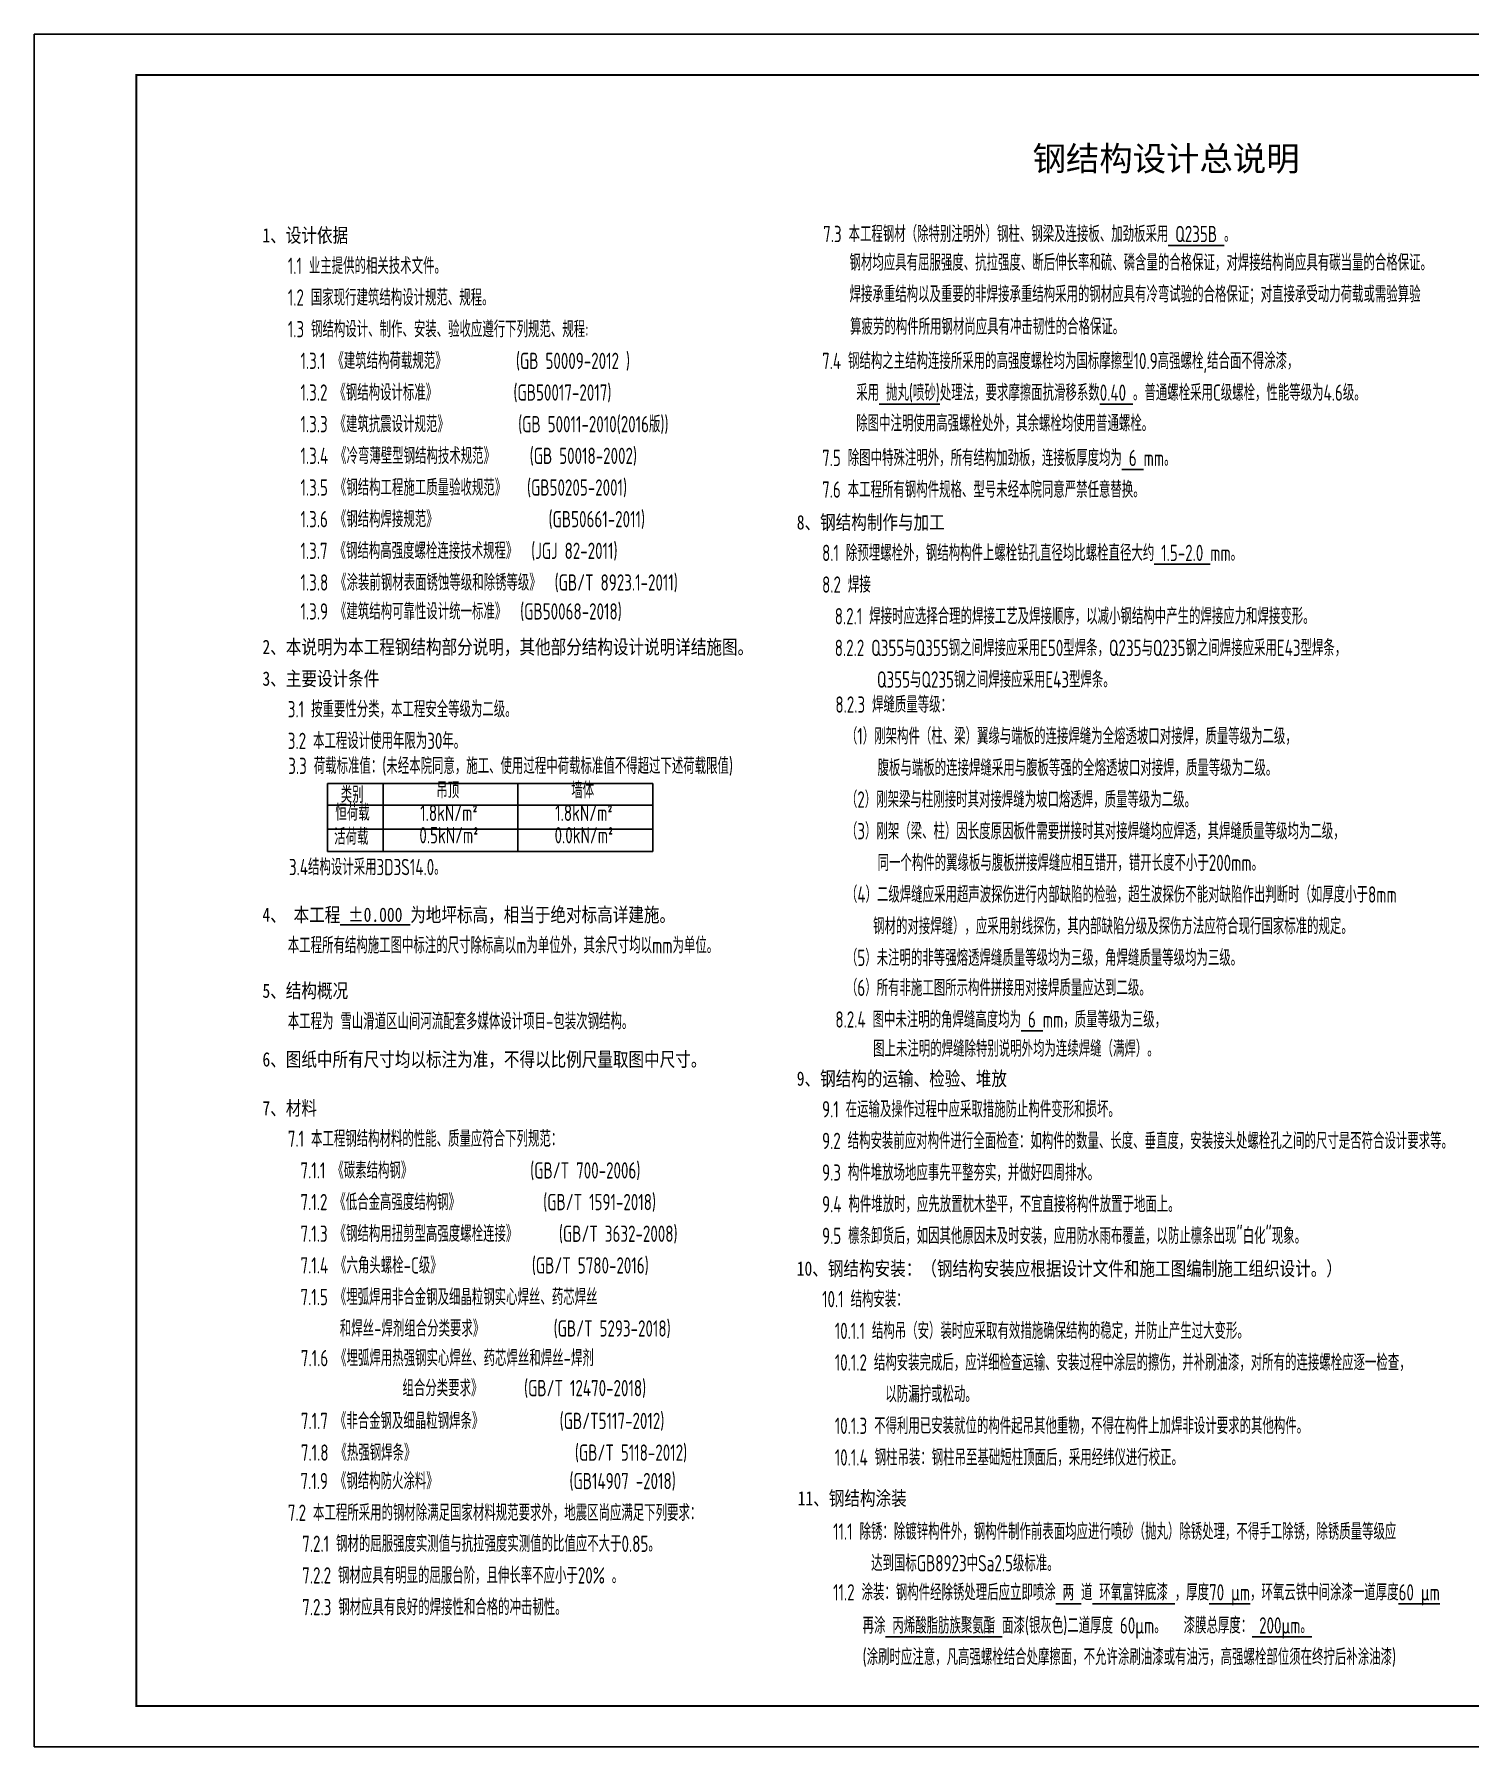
# Model space of a CAD drawing. Extents: x -803796 to -501762, y -1479216 to -846035.
# Drawn here: x -697329 to -644537, y -909035 to -846035 of the extents above; entities that cross this region are included whole.
import ezdxf
from ezdxf.enums import TextEntityAlignment as Align

# ---------------------------------------------------------------- set-up
doc = ezdxf.new("R2010")
doc.units = 0
doc.header["$LTSCALE"] = 1500
doc.layers.get('0').update_dxf_attribs({"linetype": 'CONTINUOUS'})
doc.layers.add('BORDER', color=7, linetype='CONTINUOUS')
doc.styles.add('TSSD_Rein', font='tssdeng.shx', dxfattribs={"width": 0.7, "bigfont": 'hztxt.shx'})
doc.styles.add('黑体', font='simhei.ttf')

msp = doc.modelspace()

# ---------------------------------------------------------------- linework, layer by layer
at = {"color": 7}
for p, q in [((-686549.8, -873596.2, 6.2), (-686549.8, -876103.6, 6.2)), ((-686549.8, -873596.2, 6.2), (-674574.6, -873596.2, 6.2)), ((-684503.3, -873596.2, 6.2), (-684503.3, -876103.6, 6.2)), ((-679538.9, -873596.2, 6.2), (-679538.9, -876103.6, 6.2)), ((-674574.6, -873596.2, 6.2), (-674574.6, -876103.6, 6.2)), ((-686549.8, -874394.1, 6.2), (-674574.6, -874394.1, 6.2)), ((-686549.8, -875281.7, 6.2), (-674574.6, -875281.7, 6.2)), ((-686549.8, -876103.6, 6.2), (-674574.6, -876103.6, 6.2))]:
    msp.add_line(p, q, dxfattribs=at)
at = {"layer": 'BORDER', "elevation": -3.1}
msp.add_lwpolyline([(-697328.7, -909034.9), (-697328.7, -846034.9), (-608228.7, -846034.9), (-608228.7, -909034.9)], close=True, dxfattribs=at)
at = {"layer": 'BORDER', "const_width": 75, "elevation": -3.1}
msp.add_lwpolyline([(-693578.7, -907534.9), (-693578.7, -847534.9), (-609728.7, -847534.9), (-609728.7, -907534.9)], close=True, dxfattribs=at)

# ---------------------------------------------------------------- texts
at = {"color": 4, "style": '黑体'}
msp.add_text('钢结构设计总说明', height=900, dxfattribs=at).set_placement((-660614.5, -851058.2, -3.1))
at = {"color": 7, "style": 'TSSD_Rein', "width": 0.7}
for s, p in [('7.3 本工程钢材（除特别注明外）钢柱、钢梁及连接板、加劲板采用%%U Q235B %%U。', (-668317.2, -853683.4, -3.1)), ('1.1 业主提供的相关技术文件。', (-688004.7, -854856.4, -3.1)), ('钢材均应具有屈服强度、抗拉强度、断后伸长率和硫、磷含量的合格保证，对焊接结构尚应具有碳当量的合格保证。', (-667345.7, -854734.8, -3.1)), ('1.2 国家现行建筑结构设计规范、规程。', (-688004.7, -856021.1, -3.1)), ('焊接承重结构以及重要的非焊接承重结构采用的钢材应具有冷弯试验的合格保证；对直接承受动力荷载或需验算验', (-667345.7, -855899.5, -3.1)), ('1.3 钢结构设计、制作、安装、验收应遵行下列规范、规程:', (-688004.7, -857185.8, -3.1)), ('算疲劳的构件所用钢材尚应具有冲击韧性的合格保证。', (-667324.3, -857092.8, -3.1)), ('1.3.1 《建筑结构荷载规范》          (GB 50009-2012 )', (-687538.8, -858350.6, -3.1)), ('7.4 钢结构之主结构连接所采用的高强度螺栓均为国标摩擦型10.9高强螺栓,结合面不得涂漆，', (-668355.7, -858354.8, -3.1)), ('1.3.2 《钢结构设计标准》           (GB50017-2017)', (-687538.8, -859515.3, -3.1)), ('采用%%U 抛丸(喷砂)%%U处理法，要求摩擦面抗滑移系数%%U0.40 %%U。普通螺栓采用C级螺栓，性能等级为4.6级。', (-667098.5, -859519.5, -3.1)), ('1.3.3 《建筑抗震设计规范》          (GB 50011-2010(2016版))', (-687538.8, -860680, -3.1)), ('除图中注明使用高强螺栓处外，其余螺栓均使用普通螺栓。', (-667098.5, -860647.1, -3.1)), ('1.3.4 《冷弯薄壁型钢结构技术规范》     (GB 50018-2002)', (-687538.8, -861844.7, -3.1)), ('7.5 除图中特殊注明外，所有结构加劲板，连接板厚度均为%%U 6 %%Umm。       ', (-668355.7, -861921.2, -3.1)), ('1.3.5 《钢结构工程施工质量验收规范》   (GB50205-2001)', (-687538.8, -863009.4, -3.1)), ('7.6 本工程所有钢构件规格、型号未经本院同意严禁任意替换。', (-668355.7, -863085.9, -3.1)), ('1.3.6 《钢结构焊接规范》                (GB50661-2011)', (-687538.8, -864174.1, -3.1)), ('1.3.7 《钢结构高强度螺栓连接技术规程》  (JGJ 82-2011)', (-687538.8, -865338.8, -3.1)), ('8.1 除预埋螺栓外，钢结构构件上螺栓钻孔直径均比螺栓直径大约%%u 1.5-2.0 %%umm。  ', (-668355.7, -865415.3, -3.1)), ('1.3.8 《涂装前钢材表面锈蚀等级和除锈等级》  (GB/T 8923.1-2011)      ', (-687538.8, -866503.5, -3.1)), ('8.2 焊接', (-668355.7, -866580, -3.1)), ('1.3.9 《建筑结构可靠性设计统一标准》  (GB50068-2018)      ', (-687538.8, -867567.9, -3.1)), ('8.2.1 焊接时应选择合理的焊接工艺及焊接顺序，以减小钢结构中产生的焊接应力和焊接变形。', (-667889.8, -867744.7, -3.1)), ('8.2.2 Q355与Q355钢之间焊接应采用E50型焊条，Q235与Q235钢之间焊接应采用E43型焊条，', (-667889.8, -868909.4, -3.1)), ('Q355与Q235钢之间焊接应采用E43型焊条。', (-666336.9, -870074.1, -3.1)), ('3.1 按重要性分类，本工程安全等级为二级。', (-688004.7, -871166.8, -3.1)), ('8.2.3 焊缝质量等级：', (-667867.2, -870994.1, -3.1)), ('3.2 本工程设计使用年限为30年。', (-688004.7, -872331.5, -3.1)), ('（1）刚架构件（柱、梁）翼缘与端板的连接焊缝为全熔透坡口对接焊，质量等级为二级，', (-667478.9, -872158.8, -3.1)), ('3.3 荷载标准值：(未经本院同意，施工、使用过程中荷载标准值不得超过下述荷载限值)    ', (-687986.8, -873251.3, 6.2)), ('腹板与端板的连接焊缝采用与腹板等强的全熔透坡口对接焊，质量等级为二级。', (-666314.2, -873323.5, -3.1)), ('类别', (-686055.8, -874310.3, 6.2)), ('（2）刚架梁与柱刚接时其对接焊缝为坡口熔透焊，质量等级为二级。', (-667478.9, -874488.2, -3.1)), ('（3）刚架（梁、柱）因长度原因板件需要拼接时其对接焊缝均应焊透，其焊缝质量等级均为二级，', (-667478.9, -875652.9, -3.1)), ('同一个构件的翼缘板与腹板拼接焊缝应相互错开，错开长度不小于200mm。', (-666314.2, -876817.6, -3.1)), ('（4）二级焊缝应采用超声波探伤进行内部缺陷的检验，超生波探伤不能对缺陷作出判断时（如厚度小于8mm', (-667478.9, -877982.3, -3.1)), ('钢材的对接焊缝），应采用射线探伤，其内部缺陷分级及探伤方法应符合现行国家标准的规定。', (-666478.7, -879147, -3.1)), ('本工程所有结构施工图中标注的尺寸除标高以m为单位外，其余尺寸均以mm为单位。', (-688004.7, -879852.3, -3.1)), ('（5）未注明的非等强熔透焊缝质量等级均为三级，角焊缝质量等级均为三级。', (-667478.9, -880312.3, -3.1)), ('（6）所有非施工图所示构件拼接用对接焊质量应达到二级。 ', (-667478.9, -881415.7, -3.1)), ('9.1 在运输及操作过程中应采取措施防止构件变形和损坏。', (-668355.7, -885881.6, -3.1)), ('7.1 本工程钢结构材料的性能、质量应符合下列规范：', (-688004.7, -886967.6, -3.1)), ('9.2 结构安装前应对构件进行全面检查：如构件的数量、长度、垂直度，安装接头处螺栓孔之间的尺寸是否符合设计要求等。', (-668355.7, -887046.3, -3.1)), ('7.1.1 《碳素结构钢》                 (GB/T 700-2006)  ', (-687538.8, -888132.3, -3.1)), ('9.3 构件堆放场地应事先平整夯实，并做好四周排水。', (-668355.7, -888211, -3.1)), ('7.1.2 《低合金高强度结构钢》            (GB/T 1591-2018) ', (-687538.8, -889297.1, -3.1)), ('9.4 构件堆放时，应先放置枕木垫平，不宜直接将构件放置于地面上。', (-668355.7, -889375.7, -3.1)), ('7.1.3 《钢结构用扭剪型高强度螺栓连接》      (GB/T 3632-2008)  ', (-687538.8, -890461.8, -3.1)), ('9.5 檩条卸货后，如因其他原因未及时安装，应用防水雨布覆盖，以防止檩条出现"白化"现象。', (-668355.7, -890540.4, -3.1)), ('7.1.4 《六角头螺栓-C级》             (GB/T 5780-2016)  ', (-687538.8, -891626.5, -3.1)), ('7.1.5 《埋弧焊用非合金钢及细晶粒钢实心焊丝、药芯焊丝', (-687538.8, -892791.2, -3.1)), ('10.1 结构安装： ', (-668355.7, -892868.2, -3.1)), ('和焊丝-焊剂组合分类要求》          (GB/T 5293-2018)', (-686092, -893947.1, -3.1)), ('10.1.1 结构吊（安）装时应采取有效措施确保结构的稳定，并防止产生过大变形。', (-667889.8, -894034.5, -3.1)), ('7.1.6 《埋弧焊用热强钢实心焊丝、药芯焊丝和焊丝-焊剂', (-687525.5, -895037.2, -3.1)), ('10.1.2 结构安装完成后，应详细检查运输、安装过程中涂层的擦伤，并补刷油漆，对所有的连接螺栓应逐一检查，', (-667889.8, -895199.2, -3.1)), ('组合分类要求》      (GB/T 12470-2018)', (-683787.4, -896141.2, -3.1)), ('以防漏拧或松动。', (-666026.3, -896364, -3.1)), ('7.1.7 《非合金钢及细晶粒钢焊条》           (GB/T5117-2012)', (-687525.5, -897348.7, -3.1)), ('10.1.3 不得利用已安装就位的构件起吊其他重物，不得在构件上加焊非设计要求的其他构件。', (-667889.8, -897528.7, -3.1)), ('7.1.8 《热强钢焊条》                       (GB/T 5118-2012)', (-687525.5, -898514.7, -3.1)), ('10.1.4 钢柱吊装：钢柱吊至基础短柱顶面后，采用经纬仪进行校正。', (-667889.8, -898693.4, -3.1)), ('7.1.9 《钢结构防火涂料》                   (GB14907 -2018)', (-687538.8, -899560.3, -3.1)), ('7.2 本工程所采用的钢材除满足国家材料规范要求外，地震区尚应满足下列要求： ', (-688004.7, -900725, -3.1)), ('11.1 除锈：除镀锌构件外，钢构件制作前表面均应进行喷砂（抛丸）除锈处理，不得手工除锈，除锈质量等级应', (-667951, -901418.2, -3.1)), ('7.2.1 钢材的屈服强度实测值与抗拉强度实测值的比值应不大于0.85。', (-687476.5, -901868, -3.1)), ('达到国标GB8923中Sa2.5级标准。', (-666553.3, -902582.9, -3.1)), ('7.2.2 钢材应具有明显的屈服台阶，且伸长率不应小于20% 。', (-687476.5, -903032.7, -3.1)), ('11.2 涂装：钢构件经除锈处理后应立即喷涂%%U 两 %%U道%%U 环氧富锌底漆 %%U，厚度%%U70 μm%%U，环氧云铁中间涂漆一道厚度%%U60 μm', (-667951, -903653.5, -3.1)), ('7.2.3 钢材应具有良好的焊接性和合格的冲击韧性。', (-687476.5, -904197.4, -3.1)), ('再涂%%U 丙烯酸脂肪族聚氨酯 %%U面漆(银灰色)二道厚度 60μm。', (-666865.6, -904873.4, -3.1)), ('漆膜总厚度：%%U 200μm。', (-655058.3, -904871, -3.1)), ('(涂刷时应注意，凡高强螺栓结合处摩擦面，不允许涂刷油漆或有油污，高强螺栓部位须在终拧后补涂油漆)', (-666865.6, -906032.2, -3.1))]:
    msp.add_text(s, height=600, dxfattribs=at).set_placement(p)
at = {"color": 4, "style": '黑体', "width": 0.8}
for s, p in [('1、设计依据', (-688936.4, -853691.7, -3.1)), ('8、钢结构制作与加工', (-669287.4, -864250.6, -3.1)), ('2、本说明为本工程钢结构部分说明，其他部分结构设计说明详结施图。', (-688936.4, -868837.4, -3.1)), ('3、主要设计条件', (-688936.4, -870002.1, -3.1)), ('4、 本工程%%u %%p0.000 %%u为地坪标高，相当于绝对标高详建施。', (-688936.4, -878687.6, -3.1)), ('5、结构概况', (-688936.4, -881483.8, -3.1)), ('6、图纸中所有尺寸均以标注为准，不得以比例尺量取图中尺寸。', (-688936.4, -884008.2, -3.1)), ('9、钢结构的运输、检验、堆放', (-669287.4, -884716.9, -3.1)), ('7、材料', (-688936.4, -885802.9, -3.1)), ('10、钢结构安装：（钢结构安装应根据设计文件和施工图编制施工组织设计。）', (-669287.4, -891705.1, -3.1)), ('11、钢结构涂装', (-669252.4, -900157.4, -3.1))]:
    msp.add_text(s, height=525, dxfattribs=at).set_placement(p)
at = {"color": 7, "style": 'TSSD_Rein', "width": 0.7}
for s, p in [('吊顶', (-682123.9, -874327, 6.2)), ('墙体', (-677159.5, -874327, 6.2)), ('1.8kN/m%%1402', (-682081, -875159.4, 6.2)), ('1.8kN/m%%1402', (-677116.6, -875159.4, 6.2)), ('0.5kN/m%%1402', (-682081, -875981.3, 6.2)), ('0.0kN/m%%1402', (-677116.6, -875981.3, 6.2))]:
    msp.add_text(s, height=600, dxfattribs=at).set_placement(p, align=Align.BOTTOM_CENTER)
for s, p in [('恒荷载', (-686253.1, -875147.2, 6.2)), ('活荷载', (-686297.8, -876034.8, 6.2)), ('3.4结构设计采用3D3S14.0。', (-687962.4, -877152.5))]:
    msp.add_text(s, height=600, dxfattribs=at).set_placement(p, align=Align.BOTTOM_LEFT)
at = {"color": 1, "style": 'TSSD_Rein', "width": 0.7}
msp.add_text('本工程为 雪山滑道区山间河流配套多媒体设计项目-包装次钢结构。', height=600, dxfattribs=at).set_placement((-688004.7, -882648.5, -3.1))
at = {"color": 0, "style": 'TSSD_Rein', "width": 0.7}
for s, p in [('8.2.4 图中未注明的角焊缝高度均为%%U 6 %%Umm，质量等级为三级，', (-667867.2, -882580.4, -3.1)), ('图上未注明的焊缝除特别说明外均为连续焊缝（满焊）。          ', (-666477.5, -883654.5, -3.1))]:
    msp.add_text(s, height=600, dxfattribs=at).set_placement(p)

doc.saveas('drawing.dxf')
